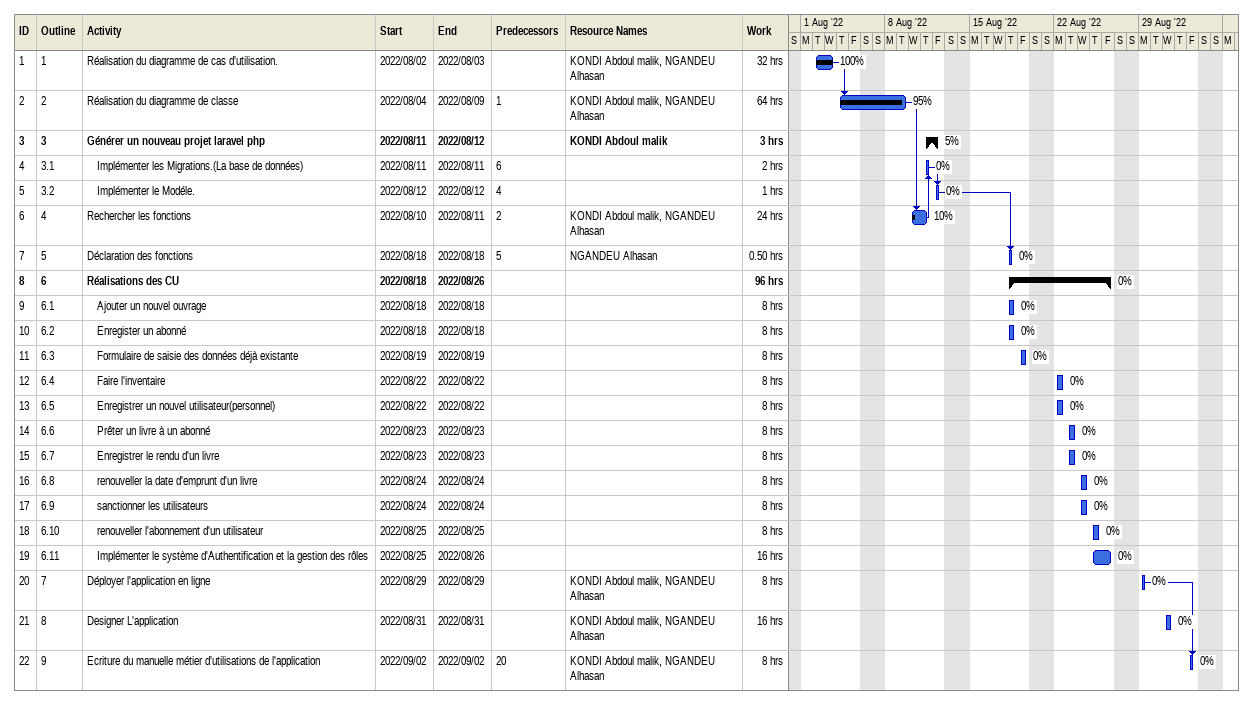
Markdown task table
| ID | WBS | Task | Start | Finish | Predecessors | Resources | % complete | Work (h) |
|---|---|---|---|---|---|---|---|---|
| 1 | 1 | Réalisation du diagramme de cas d'utilisation. | 2022-08-02 | 2022-08-03 |  | KONDI Abdoul malik, NGANDEU Alhasan | 100 | 32 |
| 2 | 2 | Réalisation du diagramme de classe | 2022-08-04 | 2022-08-09 | 1 | KONDI Abdoul malik, NGANDEU Alhasan | 95 | 64 |
| 3 | 3 | **Générer un nouveau projet laravel php** | 2022-08-11 | 2022-08-12 |  | KONDI Abdoul malik | 5 | 3 |
| 4 | 3.1 | Implémenter les Migrations.(La base de données) | 2022-08-11 | 2022-08-11 | 6 |  | 0 | 2 |
| 5 | 3.2 | Implémenter le Modéle. | 2022-08-12 | 2022-08-12 | 4 |  | 0 | 1 |
| 6 | 4 | Rechercher les fonctions | 2022-08-10 | 2022-08-11 | 2 | KONDI Abdoul malik, NGANDEU Alhasan | 10 | 24 |
| 7 | 5 | Déclaration des fonctions | 2022-08-18 | 2022-08-18 | 5 | NGANDEU Alhasan | 0 | 0.50 |
| 8 | 6 | **Réalisations des CU** | 2022-08-18 | 2022-08-26 |  |  | 0 | 96 |
| 9 | 6.1 | Ajouter un nouvel ouvrage | 2022-08-18 | 2022-08-18 |  |  | 0 | 8 |
| 10 | 6.2 | Enregister un abonné | 2022-08-18 | 2022-08-18 |  |  | 0 | 8 |
| 11 | 6.3 | Formulaire de saisie des données déjà existante | 2022-08-19 | 2022-08-19 |  |  | 0 | 8 |
| 12 | 6.4 | Faire l'inventaire | 2022-08-22 | 2022-08-22 |  |  | 0 | 8 |
| 13 | 6.5 | Enregistrer un nouvel utilisateur(personnel) | 2022-08-22 | 2022-08-22 |  |  | 0 | 8 |
| 14 | 6.6 | Prêter un livre à un abonné | 2022-08-23 | 2022-08-23 |  |  | 0 | 8 |
| 15 | 6.7 | Enregistrer le rendu d'un livre | 2022-08-23 | 2022-08-23 |  |  | 0 | 8 |
| 16 | 6.8 | renouveller la date d'emprunt d'un livre | 2022-08-24 | 2022-08-24 |  |  | 0 | 8 |
| 17 | 6.9 | sanctionner les utilisateurs | 2022-08-24 | 2022-08-24 |  |  | 0 | 8 |
| 18 | 6.10 | renouveller l'abonnement d'un utilisateur | 2022-08-25 | 2022-08-25 |  |  | 0 | 8 |
| 19 | 6.11 | Implémenter le système d'Authentification et la gestion des rôles | 2022-08-25 | 2022-08-26 |  |  | 0 | 16 |
| 20 | 7 | Déployer l'application en ligne | 2022-08-29 | 2022-08-29 |  | KONDI Abdoul malik, NGANDEU Alhasan | 0 | 8 |
| 21 | 8 | Designer L'application | 2022-08-31 | 2022-08-31 |  | KONDI Abdoul malik, NGANDEU Alhasan | 0 | 16 |
| 22 | 9 | Ecriture du manuelle métier d'utilisations de l'application | 2022-09-02 | 2022-09-02 | 20 | KONDI Abdoul malik, NGANDEU Alhasan | 0 | 8 |
